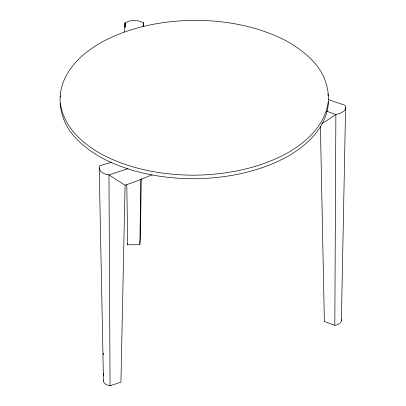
<?xml version="1.0" encoding="UTF-8"?>
<svg xmlns="http://www.w3.org/2000/svg" width="406" height="406" viewBox="0 0 406 406"><rect width="100%" height="100%" fill="white"/><g stroke="black" fill="none" stroke-linecap="round" stroke-linejoin="round"><path stroke-width="0.61" d="M341.279 319.689A8.389 4.842 0 0 1 340.294 322.902L338.005 324.404L334.828 325.302L335.874 114.583L326.434 111.087M140.796 179.432L139.862 244.711L127.723 244.808L127.677 243.849M141.247 178.62L140.41 237.556L139.857 243.585M143.414 26.522L143.47 22.716L139.162 21.041L135.848 20.528A12.413 7.166 0 0 0 129.184 21.112L125.043 22.853L124.606 32.044M124.957 27.268L125.043 22.853L125.104 27.288M99.206 167.779L99.622 169.759L100.921 171.576A12.18 7.034 0 0 0 105.758 174.25L108.965 174.92L125.068 185.258L120.927 382.183L110.062 385.7L107.894 385.248A8.221 4.745 0 0 1 104.631 383.442L103.753 382.219L103.474 380.879L99.206 167.779L99.698 165.775L111.696 162.187M341.395 320.349L345.602 107.25M143.333 26.456L143.47 22.716L143.085 26.882M103.474 380.879L103.56 380.199M60.413 97.07L60.682 95.862M328.18 101.987C325.059 125.571 305.83 142.841 286.042 153.783C257.891 168.713 225.827 174.798 194.169 175.204C162.598 175.093 130.544 169.348 102.368 154.645C82.611 143.907 63.412 126.733 60.398 103.246M321.892 123.779L335.874 114.583L340.583 113.254L343.973 111.021A12.429 7.176 0 0 0 345.435 106.265L345.034 105.301L328.129 99.541M128.027 168.642L108.965 174.92L110.062 385.7M125.068 185.258L136.908 180.98A295.441 170.571 0 0 0 152.062 174.737M334.828 325.302L324.369 321.506L320.42 126.408M327.804 94.004L328.2 95.811M103.297 352.966L103.332 354.864M103.682 373.205L103.733 375.733M126.789 184.613L127.723 244.808M60.413 93.517C58.753 108.387 63.275 123.368 72.857 134.853C81.058 144.516 91.335 152.067 102.368 158.198C130.544 172.9 162.598 178.645 194.169 178.757C225.827 178.351 257.891 172.266 286.042 157.335C305.83 146.393 325.059 129.123 328.18 105.54C329.845 90.67 325.323 75.689 315.741 64.204C307.54 54.541 297.258 46.989 286.23 40.859C258.054 26.157 225.995 20.412 194.428 20.3C162.77 20.706 130.702 26.791 102.556 41.722C82.768 52.663 63.539 69.933 60.413 93.517"/></g></svg>
